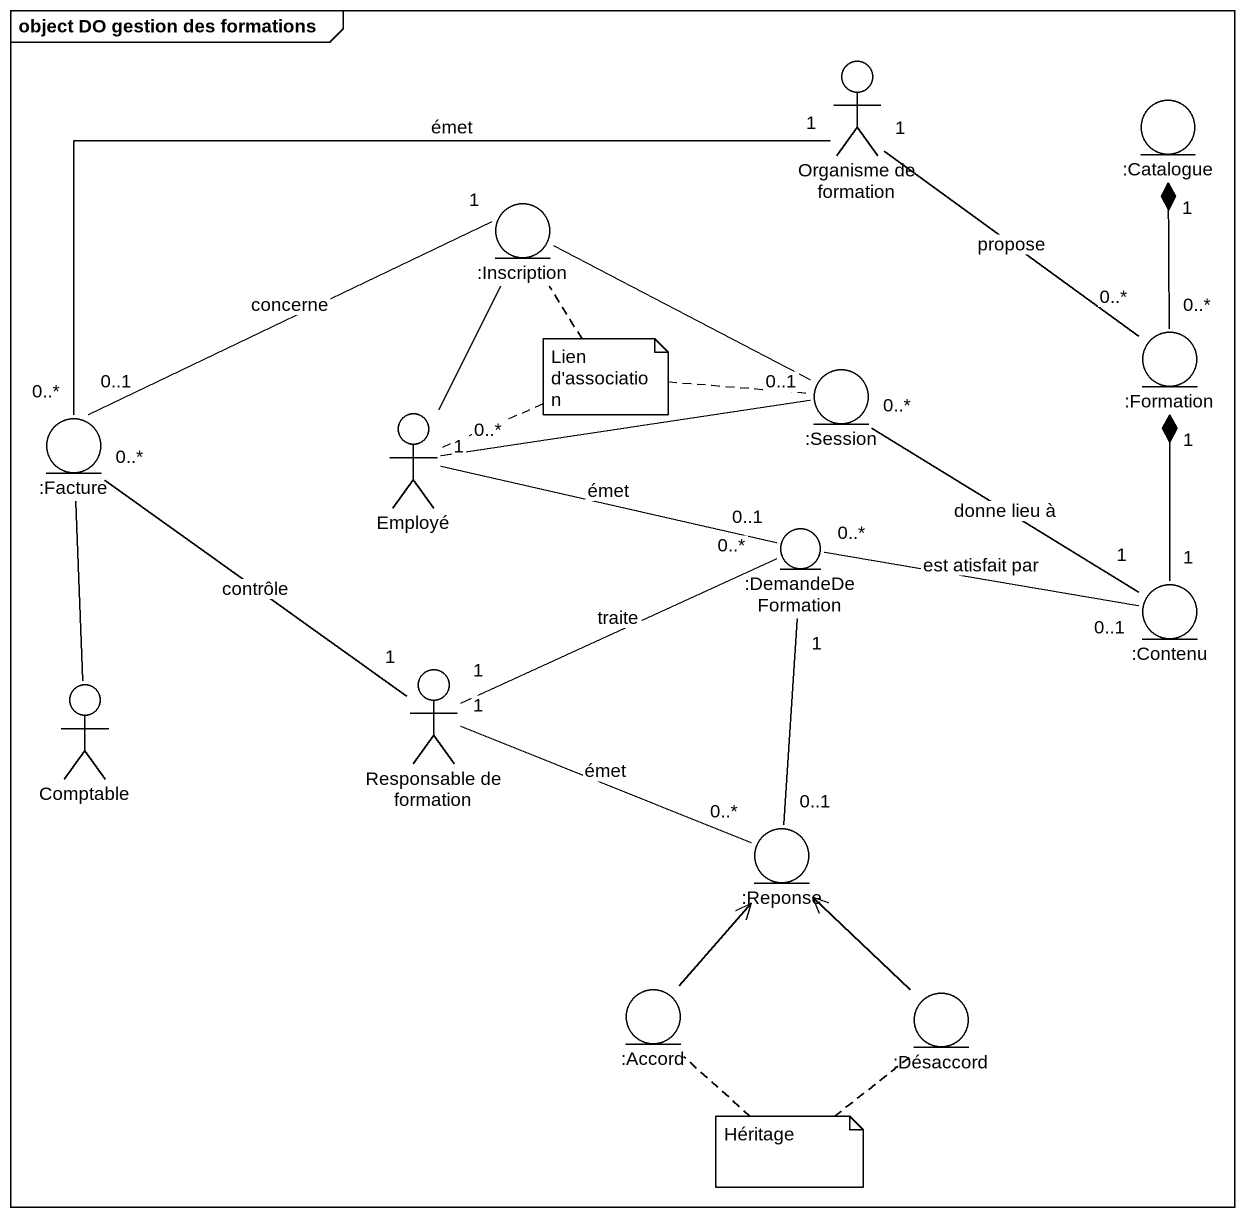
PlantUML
@startuml
mainframe object DO gestion des formations
actor "Organisme de formation" as Organisme_de_formation
entity ":Catalogue" as Catalogue
entity ":Inscription" as Inscription
entity ":Session" as Session
entity ":Formation" as Formation
entity ":Facture" as Facture
actor Employé
entity ":DemandeDeFormation" as DemandeDeFormation
entity ":Contenu" as Contenu
actor Comptable
actor "Responsable de formation" as Responsable_de_formation
entity ":Reponse" as Reponse
entity ":Accord" as Accord
entity ":Désaccord" as Désaccord
Inscription -right- Session
Inscription -- Employé
Session "0..*" -- "1" Contenu : donne lieu à
Formation "0..*" -up- "1" Organisme_de_formation : propose
Formation "0..*" -up-* "1" Catalogue
Facture "0..*" -right- "1" Organisme_de_formation : émet
Facture "0..1" -right- "1" Inscription : concerne
Facture "0..*" -- "1" Responsable_de_formation : contrôle
Employé "0..*" -right- "0..1" Session
DemandeDeFormation "0..1" -left- "1" Employé : émet
DemandeDeFormation "0..*" -right- "0..1" Contenu : est atisfait par
DemandeDeFormation "1" -- "0..1" Reponse
Contenu "1" -up-* "1" Formation
Comptable -up- Facture
Responsable_de_formation "1" -right- "0..*" DemandeDeFormation : traite
Responsable_de_formation "1" -right- "0..*" Reponse : émet
Accord -up-> Reponse
Désaccord -up-> Reponse
note as N1
  Lien d'association
end note
N1 .. Session
N1 .. Employé
N1 .. Inscription
note as N2
  Héritage
end note
N2 .. Désaccord
N2 .. Accord
@enduml
